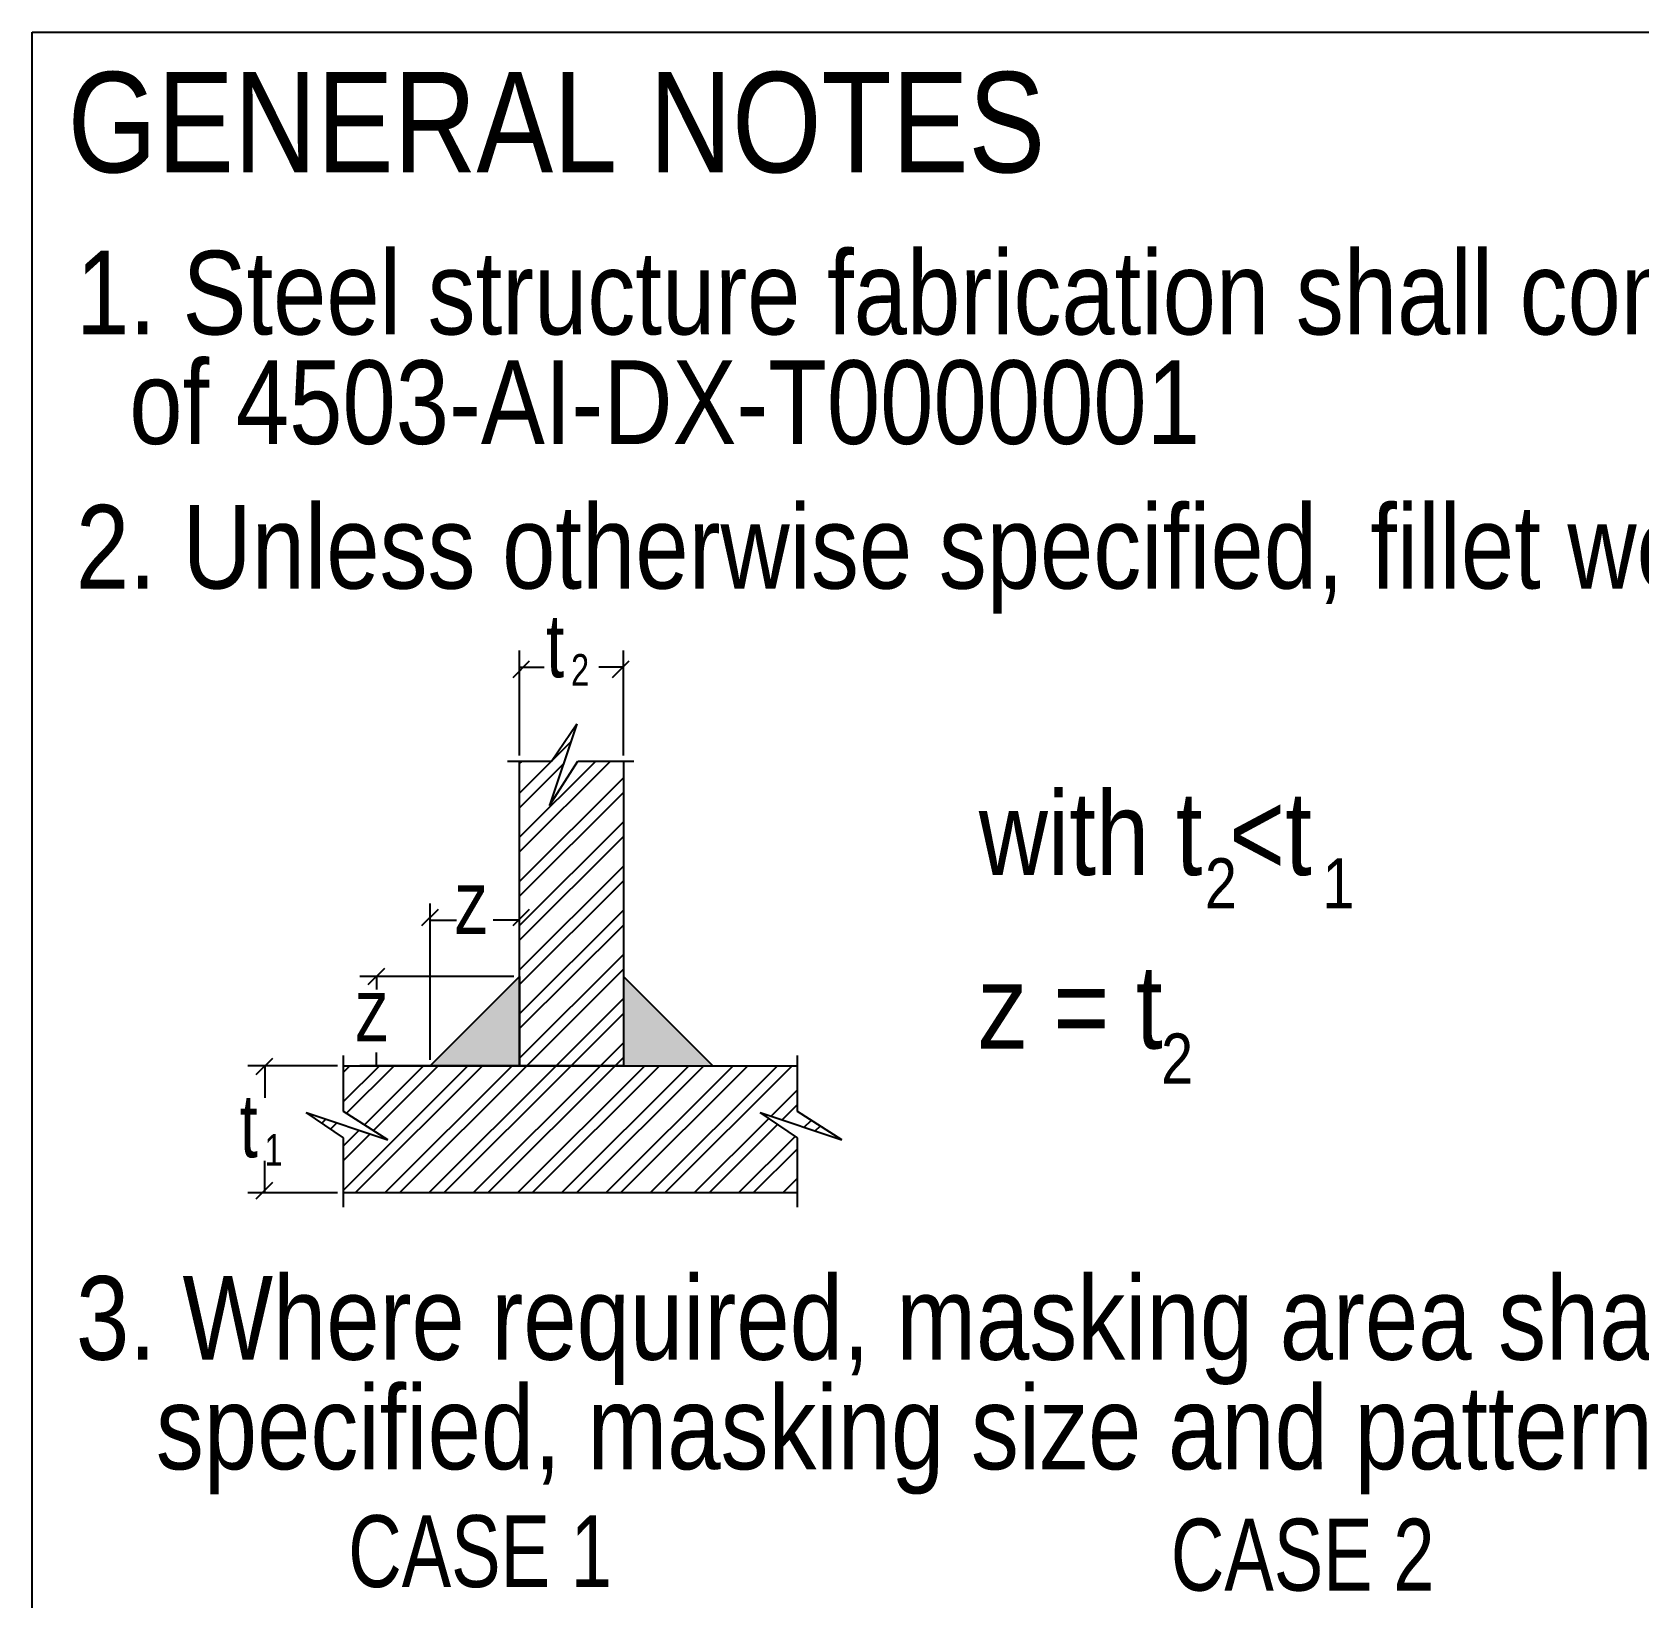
# Model space of a CAD drawing. Header units: millimetres. Extents: x -229 to 612, y -264 to 330.
# Drawn here: x 301.5 to 347.33, y -218.32 to -173.65 of the extents above; entities that cross this region are included whole.
import ezdxf

# ---------------------------------------------------------------- set-up
doc = ezdxf.new("R2010")
doc.units = ezdxf.units.MM
doc.styles.add('Arial Narrow', font='ARIALN.TTF', dxfattribs={"height": 0.2})

# ---------------------------------------------------------------- blocks, each defined once
blk = doc.blocks.new('0_TCM_4503_AIVD_AD_NOTE_BLOCK-43779754-14248')
at = {"linetype": 'Continuous'}
for points in [[(312.854, -203.138), (315.407, -203.138), (315.407, -200.589)], [(318.366, -203.138), (320.919, -203.138), (318.366, -200.589)]]:
    blk.add_hatch(color=7, dxfattribs=at).paths.add_polyline_path(points)
at = {"color": 4, "linetype": 'Continuous'}
for p, q in [((301.503, -173.651), (416.503, -173.651)), ((301.503, -258.651), (301.503, -173.651))]:
    blk.add_line(p, q, dxfattribs=at)
at = {"color": 7, "linetype": 'Continuous'}
for p, q in [((315.407, -194.284), (315.407, -191.288)), ((318.366, -194.284), (318.366, -191.288)), ((315.219, -192.058), (315.692, -191.585)), ((315.407, -191.764), (316.106, -191.764)), ((318.366, -191.764), (317.666, -191.764)), ((318.054, -192.058), (318.527, -191.585)), ((317.041, -193.385), (316.26, -195.717)), ((316.316, -194.449), (317.041, -193.385)), ((316.317, -194.448), (316.87, -193.895)), ((315.058, -194.449), (316.316, -194.449)), ((315.407, -195.358), (316.316, -194.449)), ((315.407, -196.618), (317.577, -194.449)), ((315.407, -194.517), (315.475, -194.449)), ((315.407, -197.038), (317.998, -194.449)), ((315.407, -203.138), (315.407, -194.449)), ((315.407, -195.778), (316.659, -194.527)), ((316.26, -195.717), (317.065, -194.449)), ((317.065, -194.449), (318.665, -194.449)), ((318.366, -194.449), (318.366, -203.138)), ((315.407, -197.879), (318.366, -194.922)), ((315.407, -198.299), (318.366, -195.342)), ((315.407, -199.139), (318.366, -196.183)), ((315.407, -199.56), (318.366, -196.603)), ((315.407, -200.4), (318.366, -197.443)), ((315.407, -200.82), (318.366, -197.863)), ((312.62, -199.141), (313.093, -198.669)), ((312.854, -202.972), (312.854, -198.507)), ((315.219, -199.141), (315.692, -198.669)), ((315.407, -200.424), (315.407, -198.507)), ((315.407, -201.661), (318.366, -198.704)), ((312.854, -198.983), (313.605, -198.983)), ((315.407, -198.983), (314.656, -198.983)), ((315.407, -202.081), (318.366, -199.124)), ((315.407, -202.921), (318.366, -199.964)), ((315.242, -200.589), (310.849, -200.589)), ((311.089, -200.825), (311.562, -200.353)), ((311.325, -200.589), (311.325, -200.964)), ((312.854, -203.138), (315.407, -200.589)), ((315.407, -200.589), (315.407, -203.138)), ((315.611, -203.138), (318.366, -200.385)), ((320.919, -203.138), (318.366, -200.589)), ((318.366, -200.589), (318.366, -203.138)), ((316.452, -203.138), (318.366, -201.225)), ((316.872, -203.138), (318.366, -201.645)), ((317.713, -203.138), (318.366, -202.486)), ((307.896, -203.391), (308.368, -202.919)), ((310.381, -204.448), (310.381, -202.849)), ((311.325, -203.138), (311.325, -202.762)), ((318.134, -203.138), (318.366, -202.906)), ((323.328, -204.448), (323.328, -202.849)), ((310.216, -203.138), (307.659, -203.138)), ((308.136, -203.138), (308.136, -204.052)), ((310.381, -204.162), (311.407, -203.138)), ((310.381, -206.684), (313.929, -203.138)), ((310.381, -203.322), (310.566, -203.138)), ((310.381, -203.138), (323.328, -203.138)), ((310.463, -204.501), (311.827, -203.138)), ((310.718, -206.767), (314.35, -203.138)), ((315.242, -203.138), (310.849, -203.138)), ((310.978, -204.827), (312.668, -203.138)), ((311.235, -204.99), (313.088, -203.138)), ((311.559, -206.767), (315.191, -203.138)), ((311.979, -206.767), (315.611, -203.138)), ((312.82, -206.767), (316.452, -203.138)), ((315.407, -203.138), (312.854, -203.138)), ((313.241, -206.767), (316.872, -203.138)), ((314.082, -206.767), (317.713, -203.138)), ((314.502, -206.767), (318.134, -203.138)), ((315.343, -206.767), (318.974, -203.138)), ((318.366, -203.138), (315.407, -203.138)), ((315.763, -206.767), (319.395, -203.138)), ((316.604, -206.767), (320.236, -203.138)), ((317.025, -206.767), (320.656, -203.138)), ((317.866, -206.767), (321.497, -203.138)), ((318.286, -206.767), (321.918, -203.138)), ((318.366, -203.138), (320.919, -203.138)), ((319.127, -206.767), (322.758, -203.138)), ((319.547, -206.767), (323.179, -203.138)), ((322.578, -204.578), (323.328, -203.829)), ((322.893, -204.684), (323.328, -204.249)), ((310.381, -205.197), (309.316, -204.473)), ((309.316, -204.473), (311.65, -205.253)), ((309.765, -204.778), (309.882, -204.662)), ((310.015, -204.948), (310.197, -204.767)), ((311.65, -205.253), (310.381, -204.448)), ((320.388, -206.767), (322.513, -204.643)), ((320.809, -206.767), (322.763, -204.813)), ((323.328, -205.197), (322.263, -204.473)), ((322.263, -204.473), (324.597, -205.253)), ((324.597, -205.253), (323.328, -204.448)), ((323.523, -204.894), (323.72, -204.697)), ((310.381, -205.423), (310.826, -204.978)), ((310.381, -205.843), (311.141, -205.083)), ((310.381, -207.169), (310.381, -205.197)), ((321.649, -206.767), (323.264, -205.154)), ((323.328, -207.169), (323.328, -205.197)), ((323.838, -205), (323.977, -204.861)), ((324.468, -205.21), (324.492, -205.187)), ((322.07, -206.767), (323.328, -205.51)), ((308.136, -206.767), (308.136, -205.852)), ((307.896, -206.933), (308.368, -206.46)), ((322.911, -206.767), (323.328, -206.35)), ((310.216, -206.767), (307.659, -206.767)), ((323.328, -206.767), (310.381, -206.767))]:
    blk.add_line(p, q, dxfattribs=at)
at = {"color": 7, "style": 'Arial Narrow'}
blk.add_text('GENERAL NOTES', height=2.86328, dxfattribs=at).set_placement((302.515, -177.651))
at = {"color": 7, "linetype": 'Continuous', "style": 'Arial Narrow'}
for s, height, p in [('1. Steel structure fabrication shall comply with the requirements of last issue', 2.38607, (302.753, -182.276)), ('  of 4503-AI-DX-T0000001', 2.38607, (302.753, -185.401)), ('2. Unless otherwise specified, fillet welds shall be as per following scheme:', 2.38607, (302.753, -189.526)), ('with t <t', 2.3861, (328.503, -197.701)), ('2', 1.432, (334.953, -198.651)), ('1', 1.432, (338.303, -198.651)), ('z = t', 2.3861, (328.503, -202.651)), ('2', 1.432, (333.703, -203.651)), ('3. Where required, masking area shall be provided on contact surface sides. Unless otherwise', 2.38607, (302.753, -211.526)), ('   specified, masking size and pattern according to below mask details for painting:', 2.38607, (302.753, -214.651))]:
    blk.add_text(s, height=height, dxfattribs=at).set_placement(p)
at = {"color": 7, "linetype": 'Continuous', "style": 'Arial Narrow', "width": 0.9}
for s, height, p in [('t', 1.803, (316.164, -192.058)), ('2', 0.901, (316.873, -192.294)), ('z', 1.803, (313.565, -199.377)), ('z', 1.803, (310.73, -202.446)), ('t', 1.803, (307.423, -205.752)), ('1', 0.901, (308.132, -205.988)), ('CASE 1', 2.051, (310.518, -218.013)), ('CASE 2', 2.051, (333.981, -218.113))]:
    blk.add_text(s, height=height, dxfattribs=at).set_placement(p)

msp = doc.modelspace()

# ---------------------------------------------------------------- block references
msp.add_blockref('0_TCM_4503_AIVD_AD_NOTE_BLOCK-43779754-14248', (0, 0))

doc.saveas('drawing.dxf')
